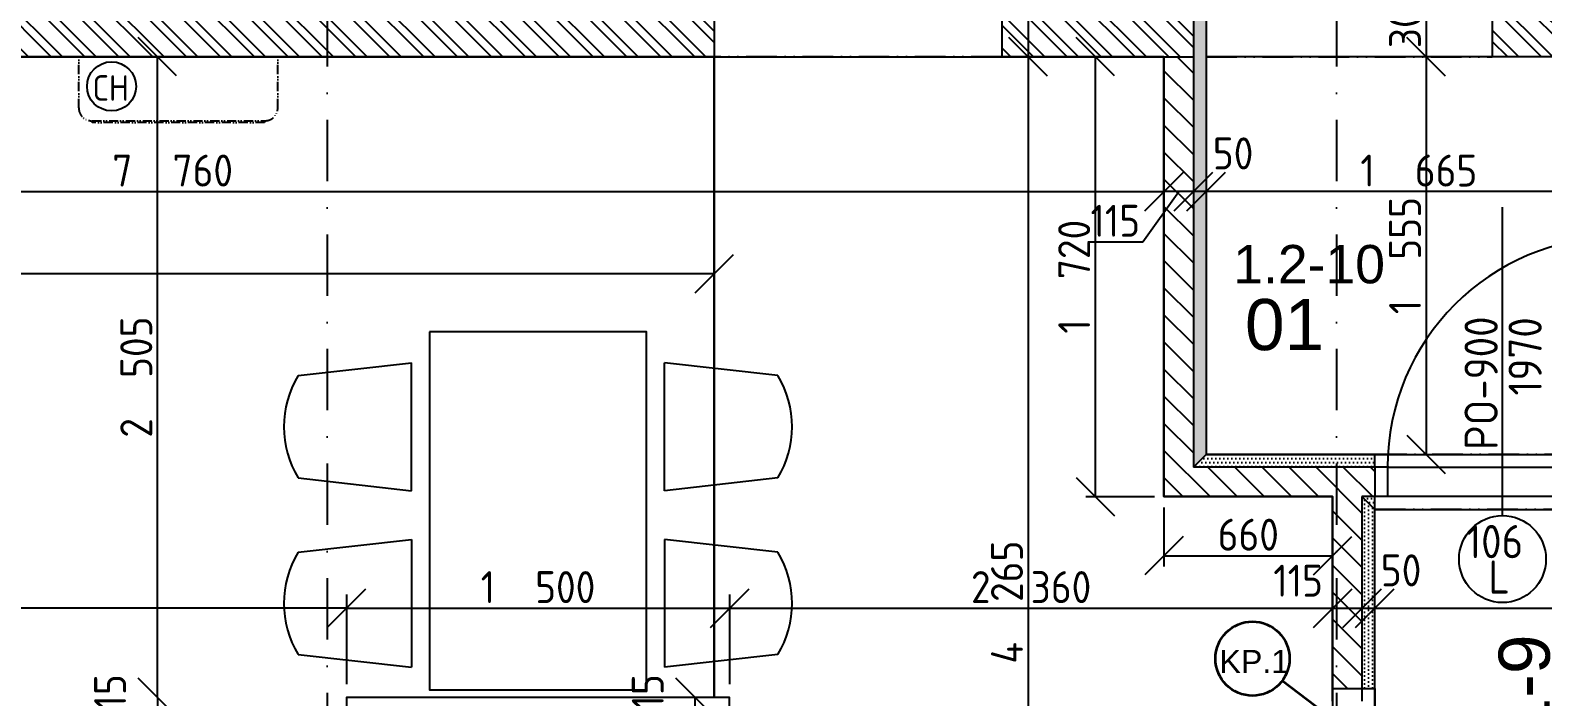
# Model space of a CAD drawing. Extents: x 4511820 to 5180432, y -1526536 to -944957.
# Drawn here: x 4984274 to 4990194, y -1327978 to -1325371 of the extents above; entities that cross this region are included whole.
import ezdxf

# ---------------------------------------------------------------- set-up
doc = ezdxf.new("R2010")
doc.units = 0
doc.header["$MEASUREMENT"] = 0
for name, pattern in [('ACAD_ISO07W100', [3.5, 0.5, -3]), ('ACAD_ISO12W100', [22, 12, -3, 0.5, -3, 0.5, -3]), ('BODKOCIARKOVANA_3', [5.6, 3, -1.3, 0, -1.3])]:
    doc.linetypes.add(name, pattern=pattern)
doc.layers.get('0').update_dxf_attribs({"linetype": 'CONTINUOUS'})
doc.layers.get('Defpoints').update_dxf_attribs({"color": 61, "linetype": 'CONTINUOUS'})
for name, color, linetype in [('DVERE', 45, 'CONTINUOUS'), ('KÓTY', 4, 'CONTINUOUS'), ('MÚRY', 1, 'CONTINUOUS'), ('osi', 253, 'CONTINUOUS'), ('Plochy', 41, 'CONTINUOUS'), ('POPIS', 7, 'CONTINUOUS'), ('TENKÁ', 7, 'CONTINUOUS'), ('ZARIADENIE', 47, 'CONTINUOUS'), ('ZZ-chladenie', 133, 'CONTINUOUS'), ('ŠRAFY', 82, 'CONTINUOUS')]:
    doc.layers.add(name, color=color, linetype=linetype)
doc.layers.add('preklady', color=74, linetype='CONTINUOUS', lineweight=35)
doc.styles.add('ARIAL', font='arial.ttf')
doc.styles.add('Style-Arial', font='arial.ttf')
doc.styles.add('STYLE1', font='isocp.shx')
doc.dimstyles.new('STANDARD-50', dxfattribs={"dimtxt": 125, "dimasz": 150, "dimexe": 10, "dimexo": 200, "dimgap": 20, "dimtad": 1, "dimdsep": 46, "dimlunit": 6, "dimtxsty": 'STYLE1', "dimblk1": 'OBLIQUE', "dimblk2": 'OBLIQUE', "dimsah": 1, "dimcen": 2.5, "dimse1": 1, "dimse2": 1, "dimadec": 0, "dimazin": 0, "dimtfac": 1, "dimtmove": 1, "dimatfit": 3, "dimldrblk": 'OBLIQUE', "dimfxl": 1, "dimtolj": 1, "dimtzin": 0, "dimarcsym": 0})
pattern_1 = [(90, (-71441.844, -199631), (-15.625, 7.8125), [0, -15.625])]
pattern_2 = [(0, (0, -175781), (7.8125, 15.625), [0, -15.625])]

# ---------------------------------------------------------------- blocks, each defined once
blk = doc.blocks.new('JED STOL140-85')
at = {"layer": 'ZARIADENIE'}
for p, q in [((4444962.8, -1326820.6), (4444912.8, -1327264.7)), ((4445362.8, -1326820.6), (4445412.8, -1327264.7)), ((4445653.3, -1326820.6), (4445603.3, -1327264.7)), ((4446053.3, -1326820.6), (4446103.3, -1327264.7)), ((4445412.8, -1327264.7), (4444912.8, -1327264.7)), ((4445603.3, -1327264.7), (4446103.3, -1327264.7)), ((4444962.8, -1328698.1), (4444912.8, -1328253.9)), ((4445412.8, -1328253.9), (4444912.8, -1328253.9)), ((4445362.8, -1328698.1), (4445412.8, -1328253.9)), ((4445653.3, -1328698.1), (4445603.3, -1328253.9)), ((4445603.3, -1328253.9), (4446103.3, -1328253.9)), ((4446053.3, -1328698.1), (4446103.3, -1328253.9))]:
    blk.add_line(p, q, dxfattribs=at)
blk.add_lwpolyline([(4446225.2, -1327334.3), (4444825.2, -1327334.3), (4444825.2, -1328184.3), (4446225.2, -1328184.3)], close=True, dxfattribs=at)
for centre, start, end in [((4445162.8, -1327150.6), 58.78339, 121.21661), ((4445853.3, -1327150.6), 58.78339, 121.21661), ((4445162.8, -1328368.1), 238.78339, 301.21661), ((4445853.3, -1328368.1), 238.78339, 301.21661)]:
    blk.add_arc(centre, 385.9, start, end, dxfattribs=at)
blk = doc.blocks.new('_OBLIQUE')
at = {"color": 0, "linetype": 'ByBlock'}
blk.add_line((-0.5, -0.5), (0.5, 0.5), dxfattribs=at)
blk = doc.blocks.new('*D22610')
at = {"layer": 'Defpoints', "color": 0}
for p in [(4985511, -1327980.2), (4984771, -1328095.2), (4985511, -1328095.2)]:
    blk.add_point(p, dxfattribs=at)
at = {"layer": 'KÓTY', "color": 0, "lineweight": -2}
blk.add_line((4984771, -1327980.2), (4984771, -1328095.2), dxfattribs=at)
at = {"layer": 'KÓTY', "color": 0, "linetype": 'ByBlock', "lineweight": -2, "xscale": 150, "yscale": 150, "zscale": 150}
for p, rotation in [((4984771, -1327980.2), 90), ((4984771, -1328095.2), 270)]:
    blk.add_blockref('_OBLIQUE', p, dxfattribs=dict(at, rotation=rotation))
at = {"layer": 'KÓTY', "color": 0, "insert": (4984586, -1327986.9), "char_height": 125, "attachment_point": 5, "rotation": 90, "style": 'STYLE1'}
blk.add_mtext('\\A1;115', dxfattribs=at)
blk = doc.blocks.new('*D22660')
at = {"layer": 'Defpoints', "color": 0}
for p in [(4989996, -1325175.2), (4989737, -1325475.2), (4989996, -1325475.2)]:
    blk.add_point(p, dxfattribs=at)
at = {"layer": 'KÓTY', "color": 0, "lineweight": -2}
blk.add_line((4989737, -1325175.2), (4989737, -1325475.2), dxfattribs=at)
at = {"layer": 'KÓTY', "color": 0, "linetype": 'ByBlock', "lineweight": -2, "xscale": 150, "yscale": 150, "zscale": 150}
for p, rotation in [((4989737, -1325175.2), 90), ((4989737, -1325475.2), 270)]:
    blk.add_blockref('_OBLIQUE', p, dxfattribs=dict(at, rotation=rotation))
at = {"layer": 'KÓTY', "color": 0, "insert": (4989654.5, -1325325.2), "char_height": 125, "attachment_point": 5, "rotation": 90, "style": 'STYLE1'}
blk.add_mtext('\\A1;300', dxfattribs=at)
blk = doc.blocks.new('*D22661')
at = {"layer": 'Defpoints', "color": 0}
for p in [(4989996, -1325475.2), (4989737, -1327030.2), (4989996, -1327030.2)]:
    blk.add_point(p, dxfattribs=at)
at = {"layer": 'KÓTY', "color": 0, "lineweight": -2}
blk.add_line((4989737, -1325475.2), (4989737, -1327030.2), dxfattribs=at)
at = {"layer": 'KÓTY', "color": 0, "linetype": 'ByBlock', "lineweight": -2, "xscale": 150, "yscale": 150, "zscale": 150}
for p, rotation in [((4989737, -1325475.2), 90), ((4989737, -1327030.2), 270)]:
    blk.add_blockref('_OBLIQUE', p, dxfattribs=dict(at, rotation=rotation))
at = {"layer": 'KÓTY', "color": 0, "insert": (4989654.5, -1326252.7), "char_height": 125, "attachment_point": 5, "rotation": 90, "style": 'STYLE1'}
blk.add_mtext('\\A1;1ﾠ555', dxfattribs=at)
blk = doc.blocks.new('*D22665')
at = {"layer": 'Defpoints', "color": 0}
for p in [(4988826, -1325772.7), (4988876, -1325772.7), (4988826, -1326002.5)]:
    blk.add_point(p, dxfattribs=at)
at = {"layer": 'KÓTY', "color": 0, "lineweight": -2}
blk.add_line((4988876, -1326002.5), (4988826, -1326002.5), dxfattribs=at)
at = {"layer": 'KÓTY', "color": 0, "linetype": 'ByBlock', "lineweight": -2, "xscale": 150, "yscale": 150, "zscale": 150, "rotation": 180}
blk.add_blockref('_OBLIQUE', (4988826, -1326002.5), dxfattribs=at)
at = {"layer": 'KÓTY', "color": 0, "linetype": 'ByBlock', "lineweight": -2, "xscale": 150, "yscale": 150, "zscale": 150}
blk.add_blockref('_OBLIQUE', (4988876, -1326002.5), dxfattribs=at)
at = {"layer": 'KÓTY', "color": 0, "insert": (4988981.5, -1325853), "char_height": 125, "attachment_point": 5, "style": 'STYLE1'}
blk.add_mtext('\\A1;50', dxfattribs=at)
blk = doc.blocks.new('*D22666')
at = {"layer": 'Defpoints', "color": 0}
for p in [(4988711, -1325772.7), (4988826, -1325772.7), (4988711, -1326002.5)]:
    blk.add_point(p, dxfattribs=at)
at = {"layer": 'KÓTY', "color": 0, "lineweight": -2}
for p, q in [((4988628, -1326199), (4988768.5, -1326002.5)), ((4988826, -1326002.5), (4988711, -1326002.5)), ((4988413, -1326199), (4988628, -1326199))]:
    blk.add_line(p, q, dxfattribs=at)
at = {"layer": 'KÓTY', "color": 0, "linetype": 'ByBlock', "lineweight": -2, "xscale": 150, "yscale": 150, "zscale": 150, "rotation": 180}
blk.add_blockref('_OBLIQUE', (4988711, -1326002.5), dxfattribs=at)
at = {"layer": 'KÓTY', "color": 0, "linetype": 'ByBlock', "lineweight": -2, "xscale": 150, "yscale": 150, "zscale": 150}
blk.add_blockref('_OBLIQUE', (4988826, -1326002.5), dxfattribs=at)
at = {"layer": 'KÓTY', "color": 0, "insert": (4988520.5, -1326116.5), "char_height": 125, "attachment_point": 5, "style": 'STYLE1'}
blk.add_mtext('\\A1;115', dxfattribs=at)
blk = doc.blocks.new('*D22668')
at = {"layer": 'Defpoints', "color": 0}
for p in [(4980951, -1326093.7), (4986951, -1326093.7), (4980951, -1326323.5)]:
    blk.add_point(p, dxfattribs=at)
at = {"layer": 'KÓTY', "color": 0, "lineweight": -2}
blk.add_line((4986951, -1326323.5), (4980951, -1326323.5), dxfattribs=at)
at = {"layer": 'KÓTY', "color": 0, "linetype": 'ByBlock', "lineweight": -2, "xscale": 150, "yscale": 150, "zscale": 150, "rotation": 180}
blk.add_blockref('_OBLIQUE', (4980951, -1326323.5), dxfattribs=at)
at = {"layer": 'KÓTY', "color": 0, "linetype": 'ByBlock', "lineweight": -2, "xscale": 150, "yscale": 150, "zscale": 150}
blk.add_blockref('_OBLIQUE', (4986951, -1326323.5), dxfattribs=at)
at = {"layer": 'KÓTY', "color": 0, "insert": (4983951, -1326241), "char_height": 125, "attachment_point": 5, "style": 'STYLE1'}
blk.add_mtext('\\A1;6ﾠ000', dxfattribs=at)
blk = doc.blocks.new('*D22671')
at = {"layer": 'Defpoints', "color": 0}
for p in [(4986875.5, -1327980.2), (4986875.5, -1327980.2), (4986875.5, -1328095.2)]:
    blk.add_point(p, dxfattribs=at)
at = {"layer": 'KÓTY', "color": 0, "lineweight": -2}
blk.add_line((4986875.5, -1328095.2), (4986875.5, -1327980.2), dxfattribs=at)
at = {"layer": 'KÓTY', "color": 0, "linetype": 'ByBlock', "lineweight": -2, "xscale": 150, "yscale": 150, "zscale": 150}
for p, rotation in [((4986875.5, -1327980.2), 90), ((4986875.5, -1328095.2), 270)]:
    blk.add_blockref('_OBLIQUE', p, dxfattribs=dict(at, rotation=rotation))
at = {"layer": 'KÓTY', "color": 0, "insert": (4986690.5, -1327986.9), "char_height": 125, "attachment_point": 5, "rotation": 90, "style": 'STYLE1'}
blk.add_mtext('\\A1;115', dxfattribs=at)
blk = doc.blocks.new('*D22672')
at = {"layer": 'Defpoints', "color": 0}
for p in [(4984771, -1325475.2), (4985511, -1325475.2), (4985511, -1327980.2)]:
    blk.add_point(p, dxfattribs=at)
at = {"layer": 'KÓTY', "color": 0, "lineweight": -2}
blk.add_line((4984771, -1327980.2), (4984771, -1325475.2), dxfattribs=at)
at = {"layer": 'KÓTY', "color": 0, "linetype": 'ByBlock', "lineweight": -2, "xscale": 150, "yscale": 150, "zscale": 150}
for p, rotation in [((4984771, -1325475.2), 90), ((4984771, -1327980.2), 270)]:
    blk.add_blockref('_OBLIQUE', p, dxfattribs=dict(at, rotation=rotation))
at = {"layer": 'KÓTY', "color": 0, "insert": (4984688.5, -1326727.7), "char_height": 125, "attachment_point": 5, "rotation": 90, "style": 'STYLE1'}
blk.add_mtext('\\A1;2ﾠ505', dxfattribs=at)
blk = doc.blocks.new('*D22673')
at = {"layer": 'Defpoints', "color": 0}
for p in [(4987011, -1327631.5), (4985511, -1328094.2), (4987011, -1328094.2)]:
    blk.add_point(p, dxfattribs=at)
at = {"layer": 'KÓTY', "color": 0, "lineweight": -2}
blk.add_line((4985511, -1327631.5), (4987011, -1327631.5), dxfattribs=at)
at = {"layer": 'KÓTY', "color": 0, "linetype": 'ByBlock', "lineweight": -2, "xscale": 150, "yscale": 150, "zscale": 150, "rotation": 180}
blk.add_blockref('_OBLIQUE', (4985511, -1327631.5), dxfattribs=at)
at = {"layer": 'KÓTY', "color": 0, "linetype": 'ByBlock', "lineweight": -2, "xscale": 150, "yscale": 150, "zscale": 150}
blk.add_blockref('_OBLIQUE', (4987011, -1327631.5), dxfattribs=at)
at = {"layer": 'KÓTY', "color": 0, "insert": (4986261, -1327549), "char_height": 125, "attachment_point": 5, "style": 'STYLE1'}
blk.add_mtext('\\A1;1ﾠ500', dxfattribs=at)
blk = doc.blocks.new('*D22674')
at = {"layer": 'Defpoints', "color": 0}
for p in [(4980951, -1327631.5), (4980951, -1328094.2), (4985511, -1328094.2)]:
    blk.add_point(p, dxfattribs=at)
at = {"layer": 'KÓTY', "color": 0, "lineweight": -2}
blk.add_line((4985511, -1327631.5), (4980951, -1327631.5), dxfattribs=at)
at = {"layer": 'KÓTY', "color": 0, "linetype": 'ByBlock', "lineweight": -2, "xscale": 150, "yscale": 150, "zscale": 150, "rotation": 180}
blk.add_blockref('_OBLIQUE', (4980951, -1327631.5), dxfattribs=at)
at = {"layer": 'KÓTY', "color": 0, "linetype": 'ByBlock', "lineweight": -2, "xscale": 150, "yscale": 150, "zscale": 150}
blk.add_blockref('_OBLIQUE', (4985511, -1327631.5), dxfattribs=at)
at = {"layer": 'KÓTY', "color": 0, "insert": (4983231, -1327549), "char_height": 125, "attachment_point": 5, "style": 'STYLE1'}
blk.add_mtext('\\A1;4ﾠ560', dxfattribs=at)
blk = doc.blocks.new('*D22676')
at = {"layer": 'Defpoints', "color": 0}
for p in [(4989371, -1327631.5), (4987011, -1328094.2), (4989371, -1328089.2)]:
    blk.add_point(p, dxfattribs=at)
at = {"layer": 'KÓTY', "color": 0, "lineweight": -2}
blk.add_line((4987011, -1327631.5), (4989371, -1327631.5), dxfattribs=at)
at = {"layer": 'KÓTY', "color": 0, "linetype": 'ByBlock', "lineweight": -2, "xscale": 150, "yscale": 150, "zscale": 150, "rotation": 180}
blk.add_blockref('_OBLIQUE', (4987011, -1327631.5), dxfattribs=at)
at = {"layer": 'KÓTY', "color": 0, "linetype": 'ByBlock', "lineweight": -2, "xscale": 150, "yscale": 150, "zscale": 150}
blk.add_blockref('_OBLIQUE', (4989371, -1327631.5), dxfattribs=at)
at = {"layer": 'KÓTY', "color": 0, "insert": (4988191, -1327549), "char_height": 125, "attachment_point": 5, "style": 'STYLE1'}
blk.add_mtext('\\A1;2ﾠ360', dxfattribs=at)
blk = doc.blocks.new('*D22677')
at = {"layer": 'Defpoints', "color": 0}
for p in [(4989371, -1327309.2), (4989486, -1327309.2), (4989486, -1327631.5)]:
    blk.add_point(p, dxfattribs=at)
at = {"layer": 'KÓTY', "color": 0, "lineweight": -2}
blk.add_line((4989371, -1327631.5), (4989486, -1327631.5), dxfattribs=at)
at = {"layer": 'KÓTY', "color": 0, "linetype": 'ByBlock', "lineweight": -2, "xscale": 150, "yscale": 150, "zscale": 150, "rotation": 180}
blk.add_blockref('_OBLIQUE', (4989371, -1327631.5), dxfattribs=at)
at = {"layer": 'KÓTY', "color": 0, "linetype": 'ByBlock', "lineweight": -2, "xscale": 150, "yscale": 150, "zscale": 150}
blk.add_blockref('_OBLIQUE', (4989486, -1327631.5), dxfattribs=at)
at = {"layer": 'KÓTY', "color": 0, "insert": (4989236, -1327524), "char_height": 125, "attachment_point": 5, "style": 'STYLE1'}
blk.add_mtext('\\A1;115', dxfattribs=at)
blk = doc.blocks.new('*D22678')
at = {"layer": 'Defpoints', "color": 0}
for p in [(4989486, -1327309.2), (4989536, -1327631.5), (4989536, -1327631.5)]:
    blk.add_point(p, dxfattribs=at)
at = {"layer": 'KÓTY', "color": 0, "lineweight": -2}
blk.add_line((4989486, -1327631.5), (4989536, -1327631.5), dxfattribs=at)
at = {"layer": 'KÓTY', "color": 0, "linetype": 'ByBlock', "lineweight": -2, "xscale": 150, "yscale": 150, "zscale": 150, "rotation": 180}
blk.add_blockref('_OBLIQUE', (4989486, -1327631.5), dxfattribs=at)
at = {"layer": 'KÓTY', "color": 0, "linetype": 'ByBlock', "lineweight": -2, "xscale": 150, "yscale": 150, "zscale": 150}
blk.add_blockref('_OBLIQUE', (4989536, -1327631.5), dxfattribs=at)
at = {"layer": 'KÓTY', "color": 0, "insert": (4989639, -1327483.5), "char_height": 125, "attachment_point": 5, "style": 'STYLE1'}
blk.add_mtext('\\A1;50', dxfattribs=at)
blk = doc.blocks.new('*D22692')
at = {"layer": 'Defpoints', "color": 0}
for p in [(4988711, -1327195.2), (4989371, -1327195.2), (4989371, -1327426.5)]:
    blk.add_point(p, dxfattribs=at)
at = {"layer": 'KÓTY', "color": 0, "lineweight": -2}
blk.add_line((4988711, -1327426.5), (4989371, -1327426.5), dxfattribs=at)
at = {"layer": 'KÓTY', "color": 0, "linetype": 'ByBlock', "lineweight": -2, "xscale": 150, "yscale": 150, "zscale": 150, "rotation": 180}
blk.add_blockref('_OBLIQUE', (4988711, -1327426.5), dxfattribs=at)
at = {"layer": 'KÓTY', "color": 0, "linetype": 'ByBlock', "lineweight": -2, "xscale": 150, "yscale": 150, "zscale": 150}
blk.add_blockref('_OBLIQUE', (4989371, -1327426.5), dxfattribs=at)
at = {"layer": 'KÓTY', "color": 0, "insert": (4989041, -1327344), "char_height": 125, "attachment_point": 5, "style": 'STYLE1'}
blk.add_mtext('\\A1;660', dxfattribs=at)
blk = doc.blocks.new('*D22698')
at = {"layer": 'Defpoints', "color": 0}
for p in [(4980951, -1325407.7), (4988711, -1325407.7), (4988711, -1326002.5)]:
    blk.add_point(p, dxfattribs=at)
at = {"layer": 'KÓTY', "color": 0, "lineweight": -2}
blk.add_line((4980951, -1326002.5), (4988711, -1326002.5), dxfattribs=at)
at = {"layer": 'KÓTY', "color": 0, "linetype": 'ByBlock', "lineweight": -2, "xscale": 150, "yscale": 150, "zscale": 150, "rotation": 180}
blk.add_blockref('_OBLIQUE', (4980951, -1326002.5), dxfattribs=at)
at = {"layer": 'KÓTY', "color": 0, "linetype": 'ByBlock', "lineweight": -2, "xscale": 150, "yscale": 150, "zscale": 150}
blk.add_blockref('_OBLIQUE', (4988711, -1326002.5), dxfattribs=at)
at = {"layer": 'KÓTY', "color": 0, "insert": (4984831, -1325920), "char_height": 125, "attachment_point": 5, "style": 'STYLE1'}
blk.add_mtext('\\A1;7ﾠ760', dxfattribs=at)
blk = doc.blocks.new('*D22699')
at = {"layer": 'Defpoints', "color": 0}
for p in [(4987887.5, -1325175.2), (4987887.5, -1325475.2), (4988179, -1325475.2)]:
    blk.add_point(p, dxfattribs=at)
at = {"layer": 'KÓTY', "color": 0, "lineweight": -2}
blk.add_line((4988179, -1325175.2), (4988179, -1325475.2), dxfattribs=at)
at = {"layer": 'KÓTY', "color": 0, "linetype": 'ByBlock', "lineweight": -2, "xscale": 150, "yscale": 150, "zscale": 150}
for p, rotation in [((4988179, -1325175.2), 90), ((4988179, -1325475.2), 270)]:
    blk.add_blockref('_OBLIQUE', p, dxfattribs=dict(at, rotation=rotation))
at = {"layer": 'KÓTY', "color": 0, "insert": (4988043, -1325033), "char_height": 125, "attachment_point": 5, "rotation": 90, "style": 'STYLE1'}
blk.add_mtext('\\A1;300', dxfattribs=at)
blk = doc.blocks.new('*D22700')
at = {"layer": 'Defpoints', "color": 0}
for p in [(4987887.5, -1325475.2), (4987887.5, -1329740.2), (4988179, -1329740.2)]:
    blk.add_point(p, dxfattribs=at)
at = {"layer": 'KÓTY', "color": 0, "lineweight": -2}
blk.add_line((4988179, -1325475.2), (4988179, -1329740.2), dxfattribs=at)
at = {"layer": 'KÓTY', "color": 0, "linetype": 'ByBlock', "lineweight": -2, "xscale": 150, "yscale": 150, "zscale": 150}
for p, rotation in [((4988179, -1325475.2), 90), ((4988179, -1329740.2), 270)]:
    blk.add_blockref('_OBLIQUE', p, dxfattribs=dict(at, rotation=rotation))
at = {"layer": 'KÓTY', "color": 0, "insert": (4988096.5, -1327607.7), "char_height": 125, "attachment_point": 5, "rotation": 90, "style": 'STYLE1'}
blk.add_mtext('\\A1;4ﾠ265', dxfattribs=at)
blk = doc.blocks.new('*D22701')
at = {"layer": 'Defpoints', "color": 0}
for p in [(4988711, -1325475.2), (4988442, -1327195.2), (4988711, -1327195.2)]:
    blk.add_point(p, dxfattribs=at)
at = {"layer": 'KÓTY', "color": 0, "lineweight": -2}
blk.add_line((4988442, -1325475.2), (4988442, -1327195.2), dxfattribs=at)
at = {"layer": 'KÓTY', "color": 0, "linetype": 'ByBlock', "lineweight": -2, "xscale": 150, "yscale": 150, "zscale": 150}
for p, rotation in [((4988442, -1325475.2), 90), ((4988442, -1327195.2), 270)]:
    blk.add_blockref('_OBLIQUE', p, dxfattribs=dict(at, rotation=rotation))
at = {"layer": 'KÓTY', "color": 0, "insert": (4988359.5, -1326335.2), "char_height": 125, "attachment_point": 5, "rotation": 90, "style": 'STYLE1'}
blk.add_mtext('\\A1;1ﾠ720', dxfattribs=at)
blk = doc.blocks.new('*D22704')
at = {"layer": 'Defpoints', "color": 0}
for p in [(4989536, -1327195.2), (4993871, -1327245.2), (4993871, -1327631.5)]:
    blk.add_point(p, dxfattribs=at)
at = {"layer": 'KÓTY', "color": 0, "lineweight": -2}
blk.add_line((4989536, -1327631.5), (4993871, -1327631.5), dxfattribs=at)
at = {"layer": 'KÓTY', "color": 0, "linetype": 'ByBlock', "lineweight": -2, "xscale": 150, "yscale": 150, "zscale": 150, "rotation": 180}
blk.add_blockref('_OBLIQUE', (4989536, -1327631.5), dxfattribs=at)
at = {"layer": 'KÓTY', "color": 0, "linetype": 'ByBlock', "lineweight": -2, "xscale": 150, "yscale": 150, "zscale": 150}
blk.add_blockref('_OBLIQUE', (4993871, -1327631.5), dxfattribs=at)
at = {"layer": 'KÓTY', "color": 0, "insert": (4991703.5, -1327549), "char_height": 125, "attachment_point": 5, "style": 'STYLE1'}
blk.add_mtext('\\A1;4ﾠ335', dxfattribs=at)
blk = doc.blocks.new('chlj3')
at = {"layer": 'ZZ-chladenie', "linetype": 'ACAD_ISO12W100', "ltscale": 3}
for p, q in [((5005195.8, -1151691.8), (5005395.8, -1151691.8)), ((5005195.8, -1152470.8), (5005395.8, -1152470.8))]:
    blk.add_line(p, q, dxfattribs=at)
blk.add_lwpolyline([(5005145.8, -1152419.2), (5005138.4, -1152419.2), (5005138.4, -1151744.5), (5005145.8, -1151744.5)], close=True, dxfattribs=at)
for centre, start, end in [((5005195.8, -1151741.8), 90, 180), ((5005195.8, -1152420.8), 180, 270)]:
    blk.add_arc(centre, 50, start, end, dxfattribs=at)
blk = doc.blocks.new('*D31573')
at = {"layer": 'Defpoints', "color": 0}
for p in [(4989996, -1325475.2), (4989737, -1327030.2), (4989996, -1327030.2)]:
    blk.add_point(p, dxfattribs=at)
at = {"layer": 'KÓTY', "color": 0, "lineweight": -2}
blk.add_line((4989737, -1325475.2), (4989737, -1327030.2), dxfattribs=at)
at = {"layer": 'KÓTY', "color": 0, "linetype": 'ByBlock', "lineweight": -2, "xscale": 150, "yscale": 150, "zscale": 150}
for p, rotation in [((4989737, -1325475.2), 90), ((4989737, -1327030.2), 270)]:
    blk.add_blockref('_OBLIQUE', p, dxfattribs=dict(at, rotation=rotation))
at = {"layer": 'KÓTY', "color": 0, "insert": (4989654.5, -1326252.7), "char_height": 125, "attachment_point": 5, "rotation": 90, "style": 'STYLE1'}
blk.add_mtext('\\A1;1ﾠ555', dxfattribs=at)
blk = doc.blocks.new('*D31574')
at = {"layer": 'Defpoints', "color": 0}
for p in [(4988876, -1325772.7), (4988876, -1326002.5), (4990541, -1326009.6)]:
    blk.add_point(p, dxfattribs=at)
at = {"layer": 'KÓTY', "color": 0, "lineweight": -2}
blk.add_line((4990541, -1326002.5), (4988876, -1326002.5), dxfattribs=at)
at = {"layer": 'KÓTY', "color": 0, "linetype": 'ByBlock', "lineweight": -2, "xscale": 150, "yscale": 150, "zscale": 150, "rotation": 180}
blk.add_blockref('_OBLIQUE', (4988876, -1326002.5), dxfattribs=at)
at = {"layer": 'KÓTY', "color": 0, "linetype": 'ByBlock', "lineweight": -2, "xscale": 150, "yscale": 150, "zscale": 150}
blk.add_blockref('_OBLIQUE', (4990541, -1326002.5), dxfattribs=at)
at = {"layer": 'KÓTY', "color": 0, "insert": (4989708.5, -1325920), "char_height": 125, "attachment_point": 5, "style": 'STYLE1'}
blk.add_mtext('\\A1;1ﾠ665', dxfattribs=at)

msp = doc.modelspace()

# ---------------------------------------------------------------- hatches: boundary and pattern name
at = {"layer": 'ŠRAFY'}
h = msp.add_hatch(dxfattribs=at)
h.set_pattern_fill('DOTS', color=256, scale=250, angle=90)
h.set_pattern_definition(pattern_1)
h.paths.add_polyline_path([(4988876, -1327030.191), (4988876, -1325475.191), (4988876, -1325175.191), (4988876, -1319055.191), (4988876, -1318755.191), (4988826, -1318755.191), (4988826, -1319055.191), (4988826, -1325175.191), (4988826, -1325475.191), (4988826, -1327080.191)])
h = msp.add_hatch(dxfattribs=at)
h.set_pattern_fill('ANSI32', color=256, scale=250, angle=90)
h.paths.add_polyline_path([(4986836, -1325175.191), (4980951, -1325175.191), (4980951, -1325475.191), (4986951, -1325475.191), (4986951, -1325175.191)])
h = msp.add_hatch(dxfattribs=at)
h.set_pattern_fill('ANSI32', color=256, scale=250, angle=90)
h.paths.add_polyline_path([(4988826, -1325175.191), (4988711, -1325175.191), (4988076, -1325175.191), (4988076, -1325475.191), (4988711, -1325475.191), (4988826, -1325475.191)])
h = msp.add_hatch(dxfattribs=at)
h.set_pattern_fill('ANSI32', color=256, scale=250, angle=90)
h.paths.add_polyline_path([(4990491, -1325475.191), (4990606, -1325475.191), (4993846, -1325475.191), (4993871, -1325475.191), (4993871, -1325175.191), (4990706, -1325175.191), (4990591, -1325175.191), (4989996, -1325175.191), (4989996, -1325475.191)])
at = {"layer": 'ŠRAFY', "ltscale": 0.25}
h = msp.add_hatch(dxfattribs=at)
h.set_pattern_fill('ANSI31', color=256, scale=600, angle=90, style=0)
h.set_pattern_definition([(135, (-2976355.03, 23031.926), (-53.0330086, -53.0330086), [])])
h.paths.add_polyline_path([(4988826, -1325475.191), (4988711, -1325475.191), (4988711, -1327195.191), (4989371, -1327195.191), (4989371, -1327945.191), (4989486, -1327945.191), (4989486, -1327195.191), (4989536, -1327195.191), (4989536, -1327080.191), (4988826, -1327080.191)])
at = {"layer": 'ŠRAFY'}
h = msp.add_hatch(dxfattribs=at)
h.set_pattern_fill('DOTS', color=256, scale=250)
h.set_pattern_definition(pattern_2)
h.paths.add_polyline_path([(4989536, -1327030.191), (4988876, -1327030.191), (4988826, -1327080.191), (4989536, -1327080.191)])
h = msp.add_hatch(dxfattribs=at)
h.set_pattern_fill('DOTS', color=256, scale=250, angle=90)
h.set_pattern_definition(pattern_1)
h.paths.add_polyline_path([(4989536, -1327945.191), (4989536, -1327245.191), (4989486, -1327195.191), (4989486, -1327945.191)])
h = msp.add_hatch(dxfattribs=at)
h.set_pattern_fill('DOTS', color=256, scale=250)
h.set_pattern_definition(pattern_2)
h.paths.add_polyline_path([(4989536, -1327245.191), (4989536, -1327195.191), (4989486, -1327195.191)])
h = msp.add_hatch(dxfattribs=at)
h.set_pattern_fill('DOTS', color=256, scale=250)
h.set_pattern_definition(pattern_2)
h.paths.add_polyline_path([(4989536, -1327245.191), (4989536, -1327195.191), (4989486, -1327195.191)])

# ---------------------------------------------------------------- linework, layer by layer
at = {"layer": 'DVERE', "ltscale": 0.25}
msp.add_line((4990036, -1327269.5), (4990036, -1326063.191), dxfattribs=at)
at = {"layer": 'DVERE'}
for p, q in [((4989586, -1327080.191), (4990486, -1327080.191)), ((4990486, -1327195.191), (4989586, -1327195.191))]:
    msp.add_line(p, q, dxfattribs=at)
at = {"layer": 'DVERE', "ltscale": 0.25}
msp.add_circle((4990036, -1327439.5), 170, dxfattribs=at)
at = {"layer": 'DVERE'}
msp.add_arc((4990486, -1327080.191), 900, 90, 180, dxfattribs=at)
at = {"layer": 'KÓTY'}
for p, q in [((4988876, -1327030.191), (4988826, -1327080.191)), ((4988405, -1327195.191), (4988674, -1327195.191)), ((4988711, -1327237.191), (4988711, -1327468.5))]:
    msp.add_line(p, q, dxfattribs=at)
at = {"layer": 'KÓTY', "ltscale": 0.25}
for p, q in [((4985511, -1327578.097), (4985511, -1327928.097)), ((4985511, -1327578.097), (4985511, -1327928.097)), ((4987011, -1327578.097), (4987011, -1327928.097))]:
    msp.add_line(p, q, dxfattribs=at)
at = {"layer": 'MÚRY'}
for p, q in [((4988876, -1318755.191), (4988876, -1327030.191)), ((4986951, -1323725.191), (4986951, -1325475.191)), ((4988076, -1325175.191), (4988076, -1325475.191)), ((4989996, -1325175.191), (4989996, -1325475.191)), ((4986951, -1325475.191), (4980951, -1325475.191)), ((4988711, -1325475.191), (4988076, -1325475.191)), ((4988711, -1327195.191), (4988711, -1325475.191)), ((4990541, -1325475.191), (4989996, -1325475.191)), ((4989591, -1327030.191), (4988876, -1327030.191)), ((4989536, -1327080.191), (4989536, -1327030.191)), ((4989586, -1327080.191), (4989536, -1327080.191)), ((4989586, -1327080.191), (4989586, -1327195.191)), ((4989371, -1327195.191), (4988711, -1327195.191)), ((4989371, -1327995.191), (4989371, -1327195.191)), ((4989536, -1327945.191), (4989536, -1327195.191)), ((4989586, -1327195.191), (4989536, -1327195.191)), ((4989536, -1327245.191), (4989591, -1327245.191)), ((4989486, -1327945.191), (4989536, -1327945.191)), ((4989486, -1327945.191), (4989486, -1327995.191))]:
    msp.add_line(p, q, dxfattribs=at)
at = {"layer": 'osi', "linetype": 'BODKOCIARKOVANA_3', "ltscale": 80}
for p, q in [((4985436, -1310038), (4985436, -1347555.191)), ((4989386, -1310038), (4989386, -1347555.191))]:
    msp.add_line(p, q, dxfattribs=at)
at = {"layer": 'Plochy'}
for points in [[(4980951, -1325475.191), (4986951, -1325475.191), (4986951, -1327980.191), (4985511, -1327980.191), (4985511, -1328095.191), (4986211, -1328095.191), (4986211, -1330995.191), (4985096, -1330995.191), (4985096, -1331595.191), (4980951, -1331595.191)], [(4986351, -1329765.191), (4986351, -1328095.191), (4987011, -1328095.191), (4987011, -1327980.191), (4986951, -1327980.191), (4986951, -1325475.191), (4988711, -1325475.191), (4988711, -1327195.191), (4989371, -1327195.191), (4989371, -1329765.191)], [(4990491, -1325475.191), (4988876, -1325475.191), (4988876, -1327030.191), (4990491, -1327030.191)], [(4989671, -1336540.191), (4989671, -1328945.191), (4989536, -1328945.191), (4989536, -1327245.191), (4993871, -1327245.191), (4993871, -1328945.191), (4991321, -1328945.191), (4991321, -1332695.191), (4991571, -1332695.191), (4991571, -1332305.191), (4992771, -1332305.191), (4992771, -1332585.191), (4993871, -1332585.191), (4993871, -1334245.191), (4991321, -1334245.191), (4991321, -1336825.191), (4993871, -1336825.191), (4993871, -1338205.191), (4990196, -1338205.191), (4990196, -1337740.191), (4988246, -1337740.191), (4988246, -1336540.191), (4989671, -1336540.191)]]:
    msp.add_lwpolyline(points, close=True, dxfattribs=at)
at = {"layer": 'preklady'}
msp.add_line((4989443, -1328119.5), (4989173.257, -1327916.015), dxfattribs=at)
at = {"layer": 'preklady', "ltscale": 0.25}
msp.add_circle((4989057.5, -1327828.691), 145, dxfattribs=at)
at = {"layer": 'TENKÁ'}
for p, q in [((4988826, -1318755.191), (4988826, -1327080.191)), ((4988711, -1325475.191), (4988826, -1325475.191)), ((4989591, -1327080.191), (4988826, -1327080.191)), ((4989536, -1327080.191), (4989536, -1327195.191)), ((4989536, -1327195.191), (4989486, -1327195.191)), ((4989486, -1327195.191), (4989486, -1327975.191)), ((4989536, -1327245.191), (4989486, -1327195.191)), ((4989371, -1327945.191), (4989486, -1327945.191))]:
    msp.add_line(p, q, dxfattribs=at)
at = {"layer": 'TENKÁ', "linetype": 'ACAD_ISO12W100', "ltscale": 10}
for p, q in [((4988076, -1325475.191), (4986951, -1325475.191)), ((4988876, -1325475.191), (4989996, -1325475.191)), ((4990541, -1327030.191), (4989536, -1327030.191)), ((4990536, -1327245.191), (4989536, -1327245.191)), ((4989536, -1327945.191), (4989536, -1328945.191))]:
    msp.add_line(p, q, dxfattribs=at)
at = {"layer": 'TENKÁ', "linetype": 'ACAD_ISO07W100', "ltscale": 10}
msp.add_line((4986951, -1325475.191), (4986951, -1327980.191), dxfattribs=at)
at = {"layer": 'ZZ-chladenie'}
msp.add_circle((4984591.886, -1325590.801), 96, dxfattribs=at)

# ---------------------------------------------------------------- block references
at = {"layer": 'ZARIADENIE', "rotation": 90}
msp.add_blockref('JED STOL140-85', (3658501.662, -5772775.359), dxfattribs=at)
at = {"layer": 'ZZ-chladenie', "rotation": 90}
msp.add_blockref('chlj3', (3832771.521, -6330871.012), dxfattribs=at)

# ---------------------------------------------------------------- texts
at = {"layer": 'DVERE', "style": 'STYLE1'}
for s, p in [('106', (4989893.97, -1327436)), ('L', (4989980.97, -1327574.637))]:
    msp.add_text(s, height=130, dxfattribs=at).set_placement(p)
at = {"layer": 'POPIS', "lineweight": 40, "ltscale": 0.25, "style": 'ARIAL'}
for s, height, p in [('1.2-10', 150, (4988981.911, -1326361.079)), ('01', 200, (4989027.811, -1326622.27))]:
    msp.add_text(s, height=height, dxfattribs=at).set_placement(p)
at = {"layer": 'POPIS', "color": 213, "ltscale": 0.25, "style": 'Style-Arial'}
msp.add_text('byt č.1-9', height=200, rotation=90, dxfattribs=at).set_placement((4990220.973, -1328805.384))
at = {"layer": 'preklady', "linetype": 'Continuous', "lineweight": 20, "style": 'ARIAL'}
msp.add_text('KP.1', height=90, dxfattribs=at).set_placement((4988928.236, -1327884.948))
at = {"layer": 'TENKÁ', "linetype": 'Continuous', "style": 'STYLE1'}
for s, p in [('PO-900', (4990017.417, -1327012.683)), ('1970', (4990189.524, -1326799.88))]:
    msp.add_text(s, height=130, rotation=90, dxfattribs=at).set_placement(p)
at = {"layer": 'ZZ-chladenie', "style": 'STYLE1'}
msp.add_text('CH', height=100, dxfattribs=at).set_placement((4984517.258, -1325647))

# ---------------------------------------------------------------- dimensions: what is measured, and where the dimension line sits
at = {"layer": 'KÓTY'}
dim = msp.add_linear_dim(base=(4988179, -1325475.191), p1=(4987887.5, -1325175.191), p2=(4987887.5, -1325475.191), angle=90, dimstyle='STANDARD-50', dxfattribs=at)
dim.commit()
dim.dimension.update_dxf_attribs({"geometry": '*D22699', "text_midpoint": (4988125.5, -1325033), "dimtype": 160})
for base, p1, p2, picture, middle in [((4989737, -1325475.191), (4989996, -1325175.191), (4989996, -1325475.191), '*D22660', (4989654.5, -1325325.191)), ((4984771, -1325475.191), (4985511, -1327980.191), (4985511, -1325475.191), '*D22672', (4984688.457, -1326727.691)), ((4988179, -1329740.191), (4987887.5, -1325475.191), (4987887.5, -1329740.191), '*D22700', (4988096.457, -1327607.691)), ((4988442, -1327195.191), (4988711, -1325475.191), (4988711, -1327195.191), '*D22701', (4988359.457, -1326335.191)), ((4989737, -1327030.191), (4989996, -1325475.191), (4989996, -1327030.191), '*D22661', (4989654.457, -1326252.691)), ((4989737, -1327030.191), (4989996, -1325475.191), (4989996, -1327030.191), '*D31573', (4989654.457, -1326252.691)), ((4984771, -1328095.191), (4985511, -1327980.191), (4985511, -1328095.191), '*D22610', (4984586, -1327986.941)), ((4986875.5, -1327980.191), (4986875.5, -1328095.191), (4986875.5, -1327980.191), '*D22671', (4986690.5, -1327986.941))]:
    dim = msp.add_linear_dim(base=base, p1=p1, p2=p2, angle=90, dimstyle='STANDARD-50', dxfattribs=at)
    dim.commit()
    dim.dimension.update_dxf_attribs({"geometry": picture, "text_midpoint": middle})
for base, p1, p2, picture, middle in [((4988711, -1326002.5), (4980951, -1325407.691), (4988711, -1325407.691), '*D22698', (4984831, -1325919.957)), ((4988876, -1326002.5), (4990541, -1326009.615), (4988876, -1325772.691), '*D31574', (4989708.5, -1325919.957)), ((4980951, -1326323.5), (4986951, -1326093.691), (4980951, -1326093.691), '*D22668', (4983951, -1326240.957)), ((4989371, -1327426.5), (4988711, -1327195.191), (4989371, -1327195.191), '*D22692', (4989041, -1327344)), ((4993871, -1327631.5), (4989536, -1327195.191), (4993871, -1327245.191), '*D22704', (4991703.5, -1327548.957)), ((4980951, -1327631.5), (4985511, -1328094.191), (4980951, -1328094.191), '*D22674', (4983231, -1327548.957)), ((4987011, -1327631.5), (4985511, -1328094.191), (4987011, -1328094.191), '*D22673', (4986261, -1327548.957)), ((4989371, -1327631.5), (4987011, -1328094.191), (4989371, -1328089.191), '*D22676', (4988191, -1327548.957))]:
    dim = msp.add_linear_dim(base=base, p1=p1, p2=p2, dimstyle='STANDARD-50', dxfattribs=at)
    dim.commit()
    dim.dimension.update_dxf_attribs({"geometry": picture, "text_midpoint": middle})
for base, p1, p2, picture, middle in [((4988711, -1326002.5), (4988826, -1325772.691), (4988711, -1325772.691), '*D22666', (4988608, -1326199)), ((4988826, -1326002.5), (4988876, -1325772.691), (4988826, -1325772.691), '*D22665', (4988981.5, -1325935.5)), ((4989486, -1327631.5), (4989371, -1327309.191), (4989486, -1327309.191), '*D22677', (4989236, -1327606.5)), ((4989536, -1327631.5), (4989486, -1327309.191), (4989536, -1327631.5), '*D22678', (4989639, -1327566))]:
    dim = msp.add_linear_dim(base=base, p1=p1, p2=p2, dimstyle='STANDARD-50', dxfattribs=at)
    dim.commit()
    dim.dimension.update_dxf_attribs({"geometry": picture, "text_midpoint": middle, "dimtype": 160})

doc.saveas('drawing.dxf')
